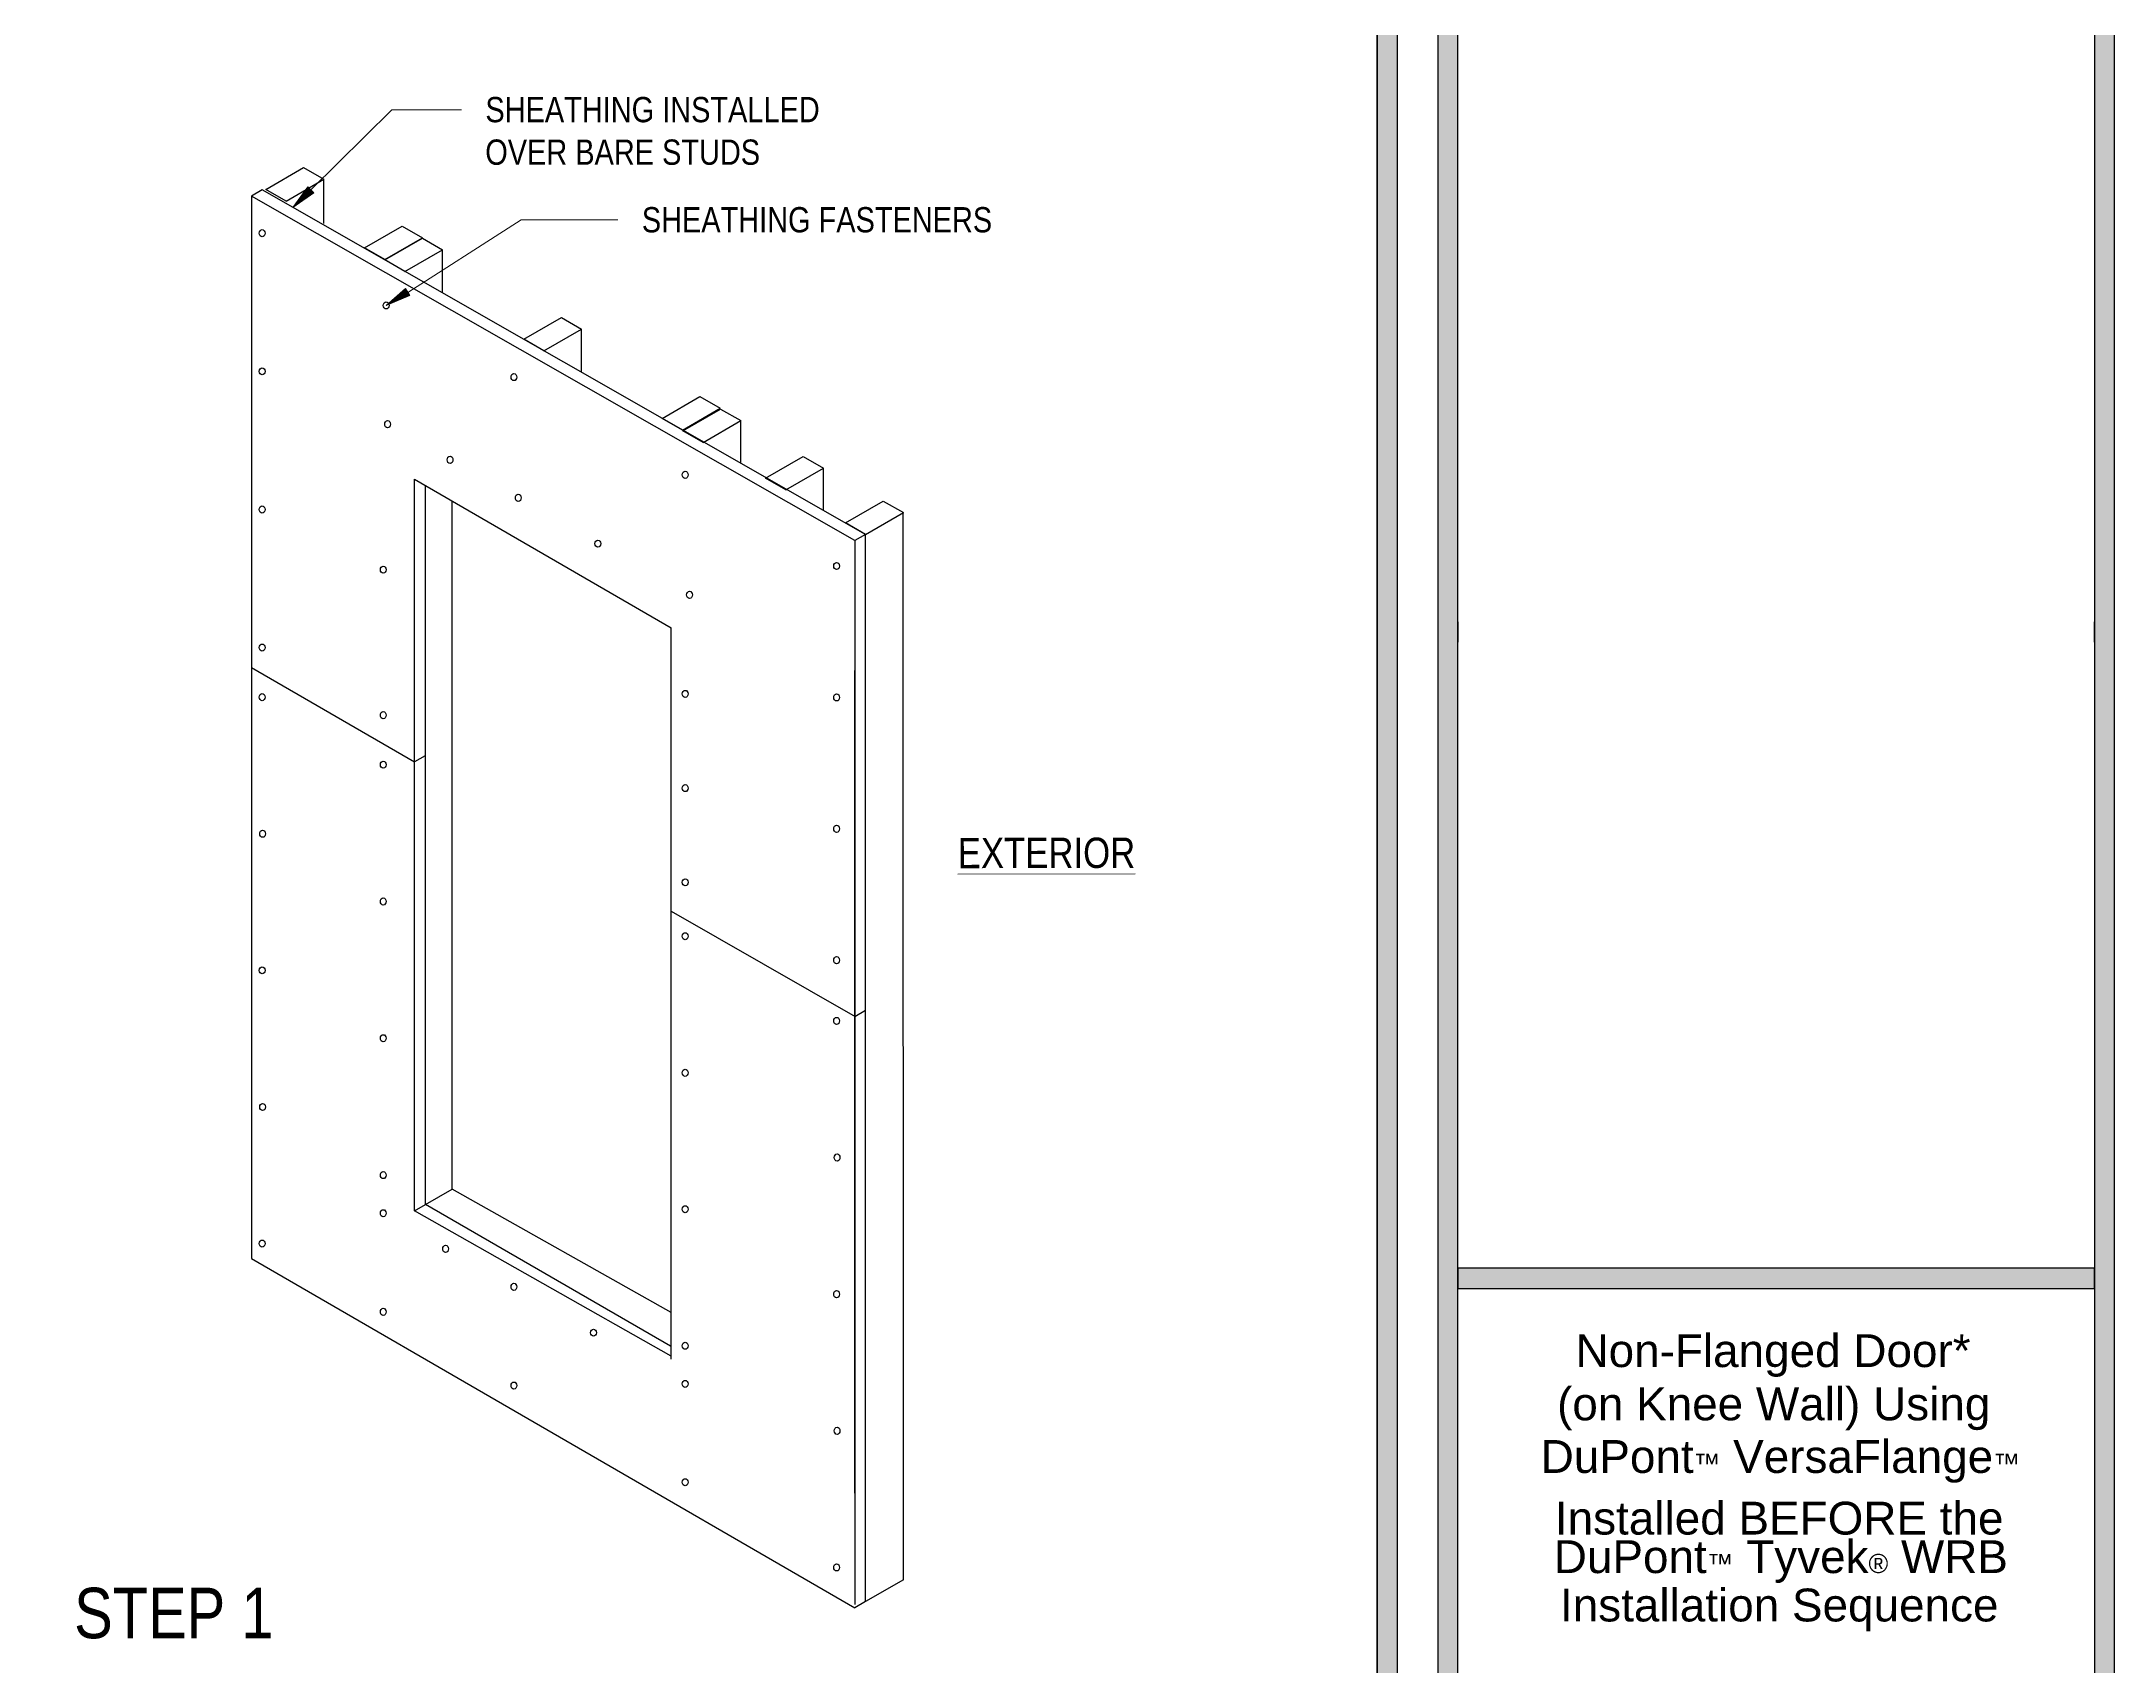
# Model space of a CAD drawing. Extents: x -1140 to 5605, y -816 to 1734.
# Drawn here: x 1211 to 2135, y -227 to 497 of the extents above; entities that cross this region are included whole.
import ezdxf

# ---------------------------------------------------------------- set-up
doc = ezdxf.new("R2010")
doc.units = 0
doc.header["$MEASUREMENT"] = 0
doc.layers.get('0').update_dxf_attribs({"lineweight": 0})
for name, color, linetype, lineweight in [('.ATI-TEXT', 7, 'Continuous', 0), ('0_0', 7, 'Continuous', 0), ('G-ANNO-TTLB', 7, 'Continuous', 0), ('TYVEK', 7, 'Continuous', 0)]:
    doc.layers.add(name, color=color, linetype=linetype, lineweight=lineweight)

# ---------------------------------------------------------------- blocks, each defined once
blk = doc.blocks.new('Block_3')
at = {"layer": '0_0', "char_height": 0.2, "attachment_point": 7}
for s, insert in [('\\C18;\\c0;\\FArial|b0|i0|c1;\\H14.625000;\\W1.000000;Non-Flanged Door* ', (1894.79, -97.92)), ('\\C18;\\c0;\\FArial|b0|i0|c1;\\H14.625000;\\W1.000000;(on Knee Wall) Using ', (1886.58, -121.64)), ('\\C18;\\c0;\\FArial|b0|i0|c1;\\H14.625000;\\W1.000000;DuPont\\H8.526375;™\\H14.625000; VersaFlange\\H8.526375;™', (1879.3, -145.08)), ('\\C18;\\c0;\\FArial|b0|i0|c1;\\H14.625000;\\W1.000000;Installed BEFORE the', (1885.62, -168.34)), ('\\C18;\\c0;\\FArial|b0|i0|c1;\\H14.625000;\\W1.000000;DuPont\\H8.526375;™\\H14.625000; Tyvek\\H8.526375;®\\H14.625000; WRB', (1885.12, -189.7)), ('\\C18;\\c0;\\FArial|b0|i0|c1;\\H14.625000;\\W1.000000;Installation Sequence', (1887.88, -211.25))]:
    blk.add_mtext(s, dxfattribs=dict(at, insert=insert))
blk = doc.blocks.new('Block_50')
at = {"layer": 'TYVEK', "color": 1, "lineweight": 25, "true_color": 0xff0000}
for points in [[(1409.42, -42.27)], [(1492, -89.95)]]:
    blk.add_lwpolyline(points, dxfattribs=at)
blk = doc.blocks.new('Block_57')
at = {"layer": 'TYVEK', "color": 252, "lineweight": 25, "true_color": 0x848484}
for centre in [(1309.74, 411.63), (1364.98, 379.46), (1309.74, 350.09), (1421.9, 347.54), (1365.64, 326.54), (1393.43, 310.68), (1498.21, 303.98), (1309.74, 288.55), (1423.86, 293.74), (1459.3, 273.34), (1363.69, 261.72), (1565.65, 263.36), (1500.14, 250.5), (1309.74, 227.02), (1309.74, 204.96), (1498.21, 206.39), (1565.65, 204.82), (1363.69, 196.92), (1363.69, 174.86), (1498.21, 164.43), (1565.65, 146.29), (1309.95, 144.09), (1498.21, 122.46), (1363.69, 113.92), (1498.19, 98.41), (1309.74, 83.23), (1565.65, 87.75), (1565.65, 60.7), (1363.69, 52.97), (1498.19, 37.6), (1309.95, 22.36), (1565.86, -0.17), (1363.69, -7.98), (1363.69, -24.99), (1498.19, -23.21), (1309.74, -38.51), (1391.48, -40.85), (1421.9, -57.79), (1565.65, -61.04), (1363.69, -68.93), (1457.35, -78.19), (1498.19, -84.02), (1421.9, -101.76), (1498.19, -101.03), (1565.86, -121.9), (1498.19, -144.83), (1565.65, -182.77)]:
    blk.add_ellipse(centre, major_axis=(0, 1.59), ratio=0.812499, dxfattribs=at)
blk = doc.blocks.new('Block_304')
at = {"layer": '.ATI-TEXT', "true_color": 0x000000, "transparency": 33554687}
h = blk.add_hatch(color=18, dxfattribs=at)
h.dxf.hatch_style = 2
h.paths.add_polyline_path([(1375.52, 383.82), (1364.98, 379.46), (1373.54, 387)])
at = {"layer": '.ATI-TEXT', "color": 18, "lineweight": 0, "true_color": 0x000000}
for p, q in [((1370.93, 382.9), (1425.15, 417.58)), ((1425.15, 417.58), (1468.21, 417.58))]:
    blk.add_line(p, q, dxfattribs=at)
at = {"layer": '.ATI-TEXT'}
blk.add_lwpolyline([(1375.52, 383.82), (1364.98, 379.46), (1373.54, 387), (1373.54, 387)], close=True, dxfattribs=at)
at = {"layer": '.ATI-TEXT', "insert": (1478.88, 411.85), "char_height": 0.2, "attachment_point": 7}
blk.add_mtext('\\C18;\\c0;\\FArial Narrow|b0|i0|c1;\\H11.249999;\\W1.000000;SHEATHING FASTENERS', dxfattribs=at)
blk = doc.blocks.new('Block_307')
at = {"layer": '.ATI-TEXT', "char_height": 0.2, "attachment_point": 7}
for s, insert in [('\\C18;\\c0;\\FArial Narrow|b0|i0|c1;\\H11.249999;\\W1.000000;SHEATHING INSTALLED', (1409.2, 460.92)), ('\\C18;\\c0;\\FArial Narrow|b0|i0|c1;\\H11.249999;\\W1.000000;OVER BARE STUDS', (1409.13, 441.97))]:
    blk.add_mtext(s, dxfattribs=dict(at, insert=insert))
blk = doc.blocks.new('Block_306')
at = {"layer": '.ATI-TEXT', "true_color": 0x000000, "transparency": 33554687}
h = blk.add_hatch(color=18, dxfattribs=at)
h.dxf.hatch_style = 2
h.paths.add_polyline_path([(1332.71, 429.67), (1323.38, 423.11), (1330.08, 432.34)])
at = {"layer": '.ATI-TEXT', "color": 18, "lineweight": 0, "true_color": 0x000000}
for p, q in [((1331.39, 431.01), (1367.56, 466.65)), ((1367.56, 466.65), (1398.53, 466.65))]:
    blk.add_line(p, q, dxfattribs=at)
at = {"layer": '.ATI-TEXT'}
blk.add_lwpolyline([(1332.71, 429.67), (1323.38, 423.11), (1330.08, 432.34), (1330.08, 432.34)], close=True, dxfattribs=at)
blk.add_blockref('Block_307', (0, 0), dxfattribs=at)

msp = doc.modelspace()

# ---------------------------------------------------------------- hatches: boundary and pattern name
at = {"layer": 'G-ANNO-TTLB', "true_color": 0xff00ff, "transparency": 33554687}
h = msp.add_hatch(color=6, dxfattribs=at)
edge = h.paths.add_edge_path()
edge.add_spline(control_points=[(1815.43, -731.7), (1815.43, -731.7), (-1114.08, -731.7), (-1114.08, -731.7), (-1114.08, -731.7), (-1114.08, 1725.3), (-1114.08, 1725.3), (-1114.08, 1725.3), (1815.43, 1725.3), (1815.43, 1725.3), (1815.43, 1725.3), (1815.43, -731.7), (1815.43, -731.7)], knot_values=[0, 0, 0, 0, 1, 1, 1, 2, 2, 2, 3, 3, 3, 4, 4, 4, 4], degree=3, periodic=0)
edge = h.paths.add_edge_path()
edge.add_spline(control_points=[(-1105.08, 1716.3), (-1105.08, 1716.3), (-1105.08, -722.7), (-1105.08, -722.7), (-1105.08, -722.7), (1806.43, -722.7), (1806.43, -722.7), (1806.43, -722.7), (1806.43, 1716.3), (1806.43, 1716.3), (1806.43, 1716.3), (-1105.08, 1716.3), (-1105.08, 1716.3)], knot_values=[0, 0, 0, 0, 1, 1, 1, 2, 2, 2, 3, 3, 3, 4, 4, 4, 4], degree=3, periodic=0)
edge.add_line((-1105.08, 1716.3), (-1105.08, 1716.3))
h = msp.add_hatch(color=6, dxfattribs=at)
edge = h.paths.add_edge_path()
edge.add_spline(control_points=[(2134.92, 1725.3), (2134.92, 1725.3), (2134.92, -731.7), (2134.92, -731.7), (2134.92, -731.7), (1833.45, -731.7), (1833.45, -731.7), (1833.45, -731.7), (1833.45, 1725.3), (1833.45, 1725.3), (1833.45, 1725.3), (2134.92, 1725.3), (2134.92, 1725.3)], knot_values=[0, 0, 0, 0, 1, 1, 1, 2, 2, 2, 3, 3, 3, 4, 4, 4, 4], degree=3, periodic=0)
edge = h.paths.add_edge_path()
edge.add_spline(control_points=[(2125.92, 1716.3), (2125.92, 1716.3), (1842.45, 1716.3), (1842.45, 1716.3), (1842.45, 1716.3), (1842.45, -722.7), (1842.45, -722.7), (1842.45, -722.7), (2125.92, -722.7), (2125.92, -722.7), (2125.92, -722.7), (2125.92, 1716.3), (2125.92, 1716.3)], knot_values=[0, 0, 0, 0, 1, 1, 1, 2, 2, 2, 3, 3, 3, 4, 4, 4, 4], degree=3, periodic=0)
edge.add_line((2125.92, 1716.3), (2125.92, 1716.3))
msp.add_hatch(color=6, dxfattribs=at).paths.add_polyline_path([(2125.92, -58.51), (1842.45, -58.51), (1842.45, -49.51), (2125.92, -49.51)])

# ---------------------------------------------------------------- linework, layer by layer
at = {"color": 18, "lineweight": 0, "true_color": 0x000000}
msp.add_lwpolyline([(-1105.08, -722.7), (-1105.08, 1716.3), (1806.43, 1716.3), (1806.43, -722.7)], close=True, dxfattribs=at)
at = {"layer": 'G-ANNO-TTLB', "color": 6, "lineweight": 30, "true_color": 0xff00ff}
for p, q in [((1815.43, -731.7), (1815.43, 1725.3)), ((1833.45, 1725.3), (1833.45, -731.7)), ((2134.92, -731.7), (2134.92, 1725.3)), ((1806.43, -722.7), (1806.43, 1716.3)), ((1806.43, 1716.3), (1806.43, -722.7)), ((1842.45, -722.7), (1842.45, 1716.3)), ((2125.92, 1716.3), (2125.92, -722.7)), ((1842.45, 238.49), (1842.45, 229.49)), ((2125.92, 229.49), (2125.92, 238.49)), ((2125.92, -49.51), (1842.45, -49.51)), ((1842.45, -49.51), (1842.45, -58.51)), ((2125.92, -58.51), (2125.92, -49.51)), ((1842.45, -58.51), (2125.92, -58.51))]:
    msp.add_line(p, q, dxfattribs=at)
at = {"layer": 'G-ANNO-TTLB'}
msp.add_lwpolyline([(2125.92, -58.51), (1842.45, -58.51), (1842.45, -49.51), (2125.92, -49.51)], close=True, dxfattribs=at)
for points in [[(1815.43, -731.7), (1815.43, -731.7), (-1114.08, -731.7), (-1114.08, -731.7), (-1114.08, -731.7), (-1114.08, 1725.3), (-1114.08, 1725.3), (-1114.08, 1725.3), (1815.43, 1725.3), (1815.43, 1725.3), (1815.43, 1725.3), (1815.43, -731.7), (1815.43, -731.7)], [(2134.92, 1725.3), (2134.92, 1725.3), (2134.92, -731.7), (2134.92, -731.7), (2134.92, -731.7), (1833.45, -731.7), (1833.45, -731.7), (1833.45, -731.7), (1833.45, 1725.3), (1833.45, 1725.3), (1833.45, 1725.3), (2134.92, 1725.3), (2134.92, 1725.3)], [(-1105.08, 1716.3), (-1105.08, 1716.3), (-1105.08, -722.7), (-1105.08, -722.7), (-1105.08, -722.7), (1806.43, -722.7), (1806.43, -722.7), (1806.43, -722.7), (1806.43, 1716.3), (1806.43, 1716.3), (1806.43, 1716.3), (-1105.08, 1716.3), (-1105.08, 1716.3)], [(2125.92, 1716.3), (2125.92, 1716.3), (1842.45, 1716.3), (1842.45, 1716.3), (1842.45, 1716.3), (1842.45, -722.7), (1842.45, -722.7), (1842.45, -722.7), (2125.92, -722.7), (2125.92, -722.7), (2125.92, -722.7), (2125.92, 1716.3), (2125.92, 1716.3)]]:
    msp.add_open_spline(points, degree=3, knots=[0, 0, 0, 0, 1, 1, 1, 2, 2, 2, 3, 3, 3, 4, 4, 4, 4], dxfattribs=at)
at = {"layer": 'TYVEK', "color": 33, "lineweight": 25, "true_color": 0xcc9966}
for p, q in [((1320.37, 425.98), (1337.17, 435.7)), ((1337.17, 415.89), (1337.17, 435.7)), ((1364.33, 399.9), (1381.13, 409.62)), ((1373.33, 394.58), (1390.13, 404.3)), ((1390.13, 385.05), (1390.13, 404.3)), ((1435.25, 359.2), (1452.05, 368.92)), ((1452.05, 349.69), (1452.05, 368.92)), ((1496.92, 323.96), (1513.72, 333.68)), ((1506.13, 318.41), (1522.93, 328.14)), ((1522.93, 309.22), (1522.93, 328.14)), ((1542.98, 297.3), (1559.78, 307.02)), ((1559.78, 288.18), (1559.78, 307.02)), ((1394.37, -14.28), (1394.37, 292.28)), ((1578.57, 277.45), (1595.37, 287.17)), ((1595.37, -188.24), (1595.23, 287.09)), ((1382.45, -21.1), (1394.37, -14.28)), ((1492, -69.23), (1394.37, -14.28)), ((1595.37, -188.24), (1578.57, -197.96))]:
    msp.add_line(p, q, dxfattribs=at)
at = {"layer": 'TYVEK', "color": 2, "lineweight": 25, "true_color": 0xffff00}
for p, q in [((1309.78, 430.93), (1304.97, 428.15)), ((1573.76, 274.66), (1304.97, 428.15)), ((1578.57, 277.45), (1309.78, 430.93)), ((1377.57, 302), (1492, 235.81)), ((1377.57, 1.37), (1377.57, 302)), ((1382.45, -21.1), (1382.45, 299.18)), ((1377.57, -23.88), (1377.57, 277.53)), ((1578.57, 277.45), (1573.76, 274.66)), ((1578.57, -197.96), (1578.57, 277.45)), ((1573.76, 274.66), (1573.76, -199.35)), ((1492, -89.95), (1492, 235.81)), ((1304.97, 218.09), (1377.57, 176.06)), ((1573.76, -149.7), (1573.76, 216.89)), ((1382.38, 178.84), (1377.57, 176.06)), ((1492, 109.61), (1573.95, 62.71)), ((1578.57, 65.27), (1573.76, 62.48)), ((1492, -88.72), (1377.57, -23.88)), ((1377.65, -23.88), (1382.45, -21.1)), ((1491.7, -84.18), (1382.45, -21.1)), ((1304.97, -45.13), (1573.76, -200.74)), ((1578.57, -197.96), (1573.76, -200.74))]:
    msp.add_line(p, q, dxfattribs=at)
at = {"layer": 'TYVEK', "color": 2, "lineweight": 30, "true_color": 0xffff00}
msp.add_line((1304.97, 428.15), (1304.97, -45.13), dxfattribs=at)
at = {"layer": 'TYVEK', "color": 33, "lineweight": 25, "true_color": 0xcc9966}
for points in [[(1320.37, 425.98), (1311.38, 431.14), (1328.17, 440.86), (1337.17, 435.7)], [(1364.33, 399.9), (1355.33, 405.06), (1372.13, 414.78), (1381.13, 409.62)], [(1373.33, 394.58), (1364.33, 399.74), (1381.13, 409.46), (1390.13, 404.3)], [(1435.25, 359.2), (1426.25, 364.36), (1443.05, 374.08), (1452.05, 368.92)], [(1496.92, 323.96), (1487.93, 329.12), (1504.72, 338.84), (1513.72, 333.68)], [(1506.13, 318.41), (1497.13, 323.58), (1513.93, 333.3), (1522.93, 328.14)], [(1542.98, 297.3), (1533.98, 302.46), (1550.78, 312.18), (1559.78, 307.02)], [(1578.57, 277.45), (1569.57, 282.61), (1586.37, 292.33), (1595.37, 287.17)]]:
    msp.add_lwpolyline(points, dxfattribs=at)

# ---------------------------------------------------------------- block references
at = {"layer": '.ATI-TEXT'}
for name in ['Block_306', 'Block_304']:
    msp.add_blockref(name, (0, 0), dxfattribs=at)
at = {"layer": '0_0'}
msp.add_blockref('Block_3', (0, 0), dxfattribs=at)
at = {"layer": 'TYVEK'}
for name in ['Block_57', 'Block_50']:
    msp.add_blockref(name, (0, 0), dxfattribs=at)

# ---------------------------------------------------------------- texts
at = {"layer": '.ATI-TEXT', "insert": (1619.63, 128.54), "char_height": 0.2, "attachment_point": 7, "rotation": 0.1123}
msp.add_mtext('\\L\\C18;\\c0;\\FArial Narrow|b0|i0|c1;\\H13.500029;\\W1.000002;EXTERIOR\\l', dxfattribs=at)
at = {"layer": '.ATI-TEXT', "insert": (1226, -214.65), "char_height": 0.2, "attachment_point": 7}
msp.add_mtext('\\C18;\\c0;\\FArial Narrow|b0|i0|c1;\\H22.499999;\\W1.000000;STEP 1', dxfattribs=at)
msp.add_mtext('\\C18;\\c0;\\FArial Narrow|b0|i0|c1;\\H22.499999;\\W1.000000;STEP 1', dxfattribs=at)

doc.saveas('drawing.dxf')
